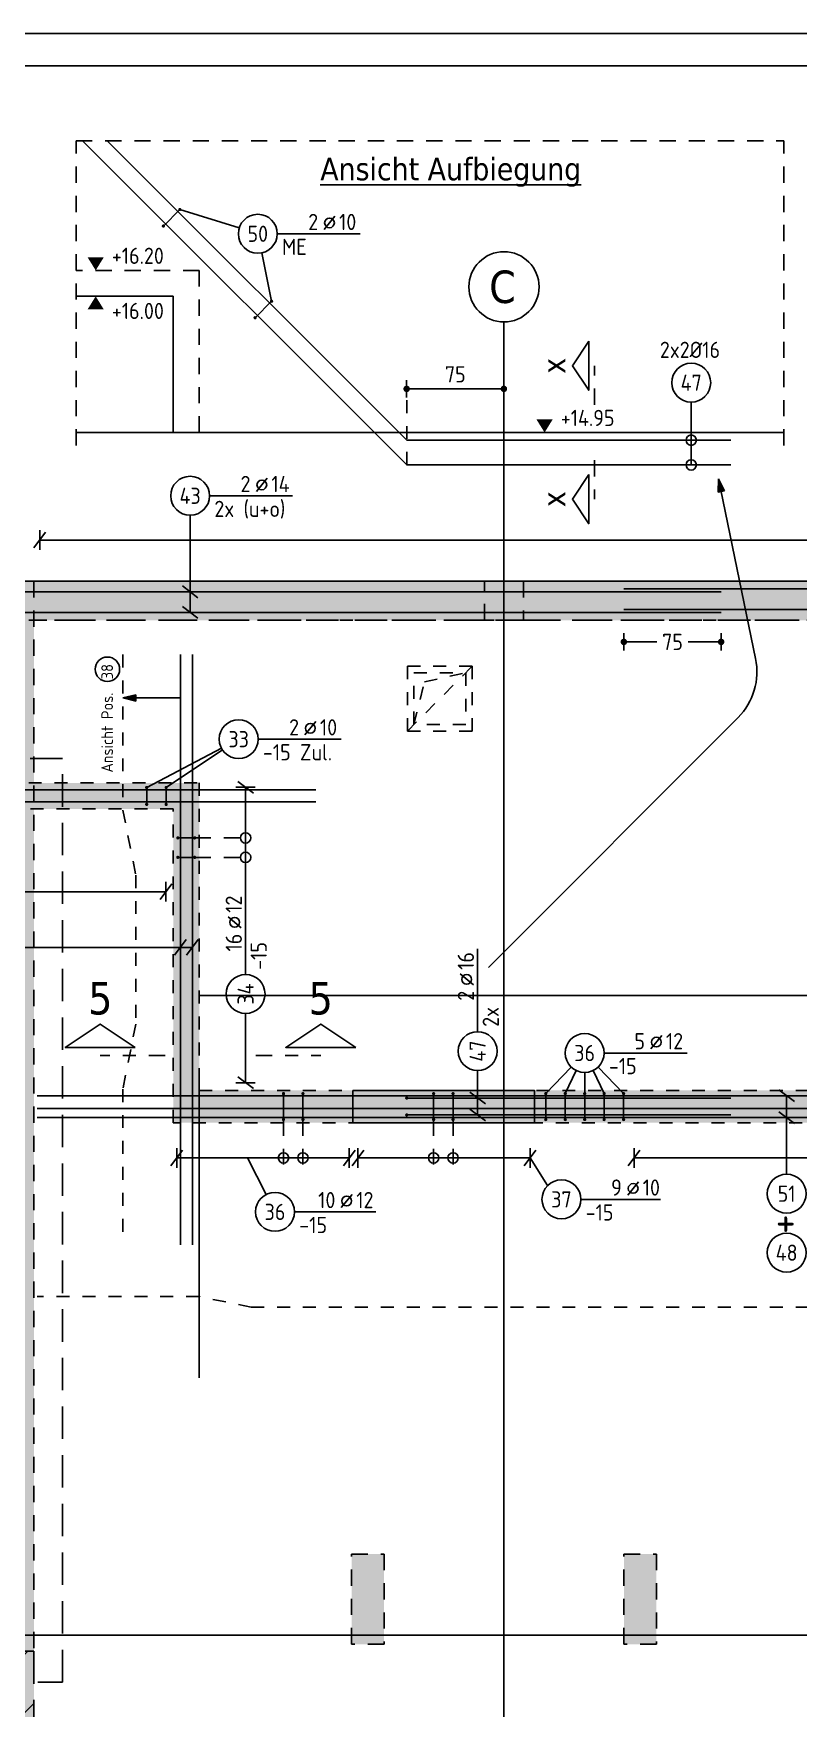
# Model space of a CAD drawing. Extents: x -177 to 93, y -12 to 49.
# Drawn here: x 10.93 to 16.83, y 29.14 to 42.05 of the extents above; entities that cross this region are included whole.
import ezdxf
from ezdxf.enums import TextEntityAlignment as Align

# ---------------------------------------------------------------- set-up
doc = ezdxf.new("R2010")
doc.units = 0
doc.header["$LTSCALE"] = 0.5
for name, pattern in [('AUSGEZOGEN', [1000.01, 1000, 0.01]), ('DASHDOTSMALL', [1.05, 0.5, -0.25, 0.05, -0.25]), ('DOT', [0.175, 0.05, -0.125]), ('HIDDEN', [0.375, 0.25, -0.125]), ('HIDDEN2', [0.187, 0.125, -0.062]), ('PUNKT', [0.175, 0.05, -0.125]), ('STRICHLINIE', [0.75, 0.5, -0.25]), ('STRICHPUNKT2', [0.55, 0.25, -0.125, 0.05, -0.125]), ('VERDECKT', [0.375, 0.25, -0.125])]:
    doc.linetypes.add(name, pattern=pattern)
for name, color, linetype in [('ACHSEN', 7, 'Continuous'), ('AFU', 7, 'Continuous'), ('BETON', 7, 'Continuous'), ('Brüstung DG', 7, 'Continuous'), ('DD', 7, 'Continuous'), ('DETAIL', 7, 'Continuous'), ('DG', 7, 'Continuous'), ('DRUEBER', 7, 'Continuous'), ('grau_hell', 7, 'Continuous'), ('grau_mittel', 7, 'Continuous'), ('HILFE', 7, 'Continuous'), ('koten', 7, 'Continuous'), ('MASSE', 7, 'Continuous'), ('RAHMEN', 7, 'Continuous'), ('RND', 7, 'Continuous'), ('SCHNITTE', 7, 'Continuous'), ('SFP_Achsen', 7, 'Continuous'), ('TEXT', 7, 'Continuous'), ('VERDECKT', 7, 'Continuous'), ('VERDECKT2', 7, 'Continuous')]:
    doc.layers.add(name, color=color, linetype=linetype)
doc.layers.add('NOPLOT', color=7, linetype='Continuous', plot=False)
doc.styles.add('helv', font='tahoma.ttf')
doc.styles.add('txt', font='isocp.shx')
doc.linetypes.add('AFU_50L', pattern='A,0.75,["/",Standard,S=0.2,R=0,X=-0.01,Y=-0.1],0.07,["/",Standard,S=0.2,R=0,X=-0.01,Y=-0.1],0.75', length=1.57)
doc.dimstyles.new('DOT_I', dxfattribs={"dimscale": 0.5, "dimtxt": 0.25, "dimasz": 0.25, "dimexe": 0.1, "dimexo": 0.3, "dimgap": 0.1, "dimtad": 1, "dimdec": 3, "dimzin": 3, "dimtxsty": 'txt', "dimblk": 'DOT', "dimblk1": 'DOT', "dimblk2": 'DOT', "dimsah": 1, "dimcen": 0.1, "dimse1": 1, "dimse2": 1, "dimazin": 0, "dimtfac": 1, "dimtdec": 4, "dimtix": 1, "dimtmove": 2, "dimatfit": 3, "dimfxl": 0, "dimtvp": 1, "dimtolj": 1, "dimtzin": 0, "dimarcsym": 0})
pattern_1 = [(0, (-74.13047, 77.732794), (0.025, 0.05), [0, -0.05])]

# ---------------------------------------------------------------- blocks, each defined once
blk = doc.blocks.new('DINA0')
at = {"layer": 'RAHMEN'}
blk.add_line((118.9, 84.1), (0, 84.1), dxfattribs=at)
at = {"layer": 'RAHMEN', "color": 5}
blk.add_line((118.4, 83.6), (2, 83.6), dxfattribs=at)
blk = doc.blocks.new('lei_gre')
at = {"layer": 'RND', "color": 7, "linetype": 'Continuous'}
for p, q in [((-0.09, -0.12), (0.09, 0.12)), ((0, 0.15), (0, -0.15))]:
    blk.add_line(p, q, dxfattribs=at)
blk = doc.blocks.new('RND_LEI')
at = {"layer": 'RND', "color": 7, "linetype": 'Continuous'}
blk.add_line((1.022, 0.066), (1.19, 0.27), dxfattribs=at)
for centre, radius in [((0, 0), 0.3), ((1.106, 0.168), 0.075)]:
    blk.add_circle(centre, radius, dxfattribs=at)
at = {"layer": 'RND', "color": 7, "linetype": 'Continuous', "style": 'txt'}
blk.add_attdef('ANZ', text='', height=0.25, dxfattribs=at).set_placement((0.931, 0.057), align=Align.RIGHT)
for tag, p in [('DUM', (1.253, 0.057)), ('ABSTD', (1.674, 0.057)), ('POSTXT', (0.374, -0.327))]:
    blk.add_attdef(tag, p, '', height=0.25, dxfattribs=at)
blk.add_attdef('POSL', text='', height=0.25, dxfattribs=at).set_placement((0, 0), align=Align.MIDDLE)
blk = doc.blocks.new('DOT')
at = {"layer": 'MASSE', "color": 7, "linetype": 'Continuous'}
for p, q in [((0, 0), (-1, 0)), ((0, 0.54), (0, -0.54))]:
    blk.add_line(p, q, dxfattribs=at)
at = {"layer": 'MASSE', "color": 7, "linetype": 'Continuous', "const_width": 0.2}
blk.add_lwpolyline([(-0.1, 0, 1), (0.1, 0, 1)], format="xyb", close=True, dxfattribs=at)
blk = doc.blocks.new('*D67')
at = {"layer": 'Defpoints', "color": 0, "linetype": 'AUSGEZOGEN', "transparency": 16777216}
for p in [(15.479, 37.359), (15.479, 37.359), (16.229, 37.359)]:
    blk.add_point(p, dxfattribs=at)
at = {"layer": 'MASSE', "color": 0, "linetype": 'AUSGEZOGEN', "lineweight": -2, "transparency": 16777216}
for p, q in [((15.604, 37.359), (15.733, 37.359)), ((16.104, 37.359), (15.976, 37.359))]:
    blk.add_line(p, q, dxfattribs=at)
at = {"layer": 'MASSE', "color": 0, "linetype": 'AUSGEZOGEN', "lineweight": -2, "transparency": 16777216, "xscale": 0.125, "yscale": 0.125, "zscale": 0.125, "rotation": 180}
blk.add_blockref('DOT', (15.479, 37.359), dxfattribs=at)
at = {"layer": 'MASSE', "color": 0, "linetype": 'AUSGEZOGEN', "lineweight": -2, "transparency": 16777216, "xscale": 0.125, "yscale": 0.125, "zscale": 0.125}
blk.add_blockref('DOT', (16.229, 37.359), dxfattribs=at)
at = {"layer": 'MASSE', "color": 0, "linetype": 'AUSGEZOGEN', "transparency": 16777216, "insert": (15.854, 37.359), "char_height": 0.125, "attachment_point": 5, "style": 'txt'}
blk.add_mtext('\\A1;75', dxfattribs=at)
blk = doc.blocks.new('Pfeillinie')
at = {"layer": 'TEXT', "linetype": 'Continuous'}
blk.add_hatch(color=7, dxfattribs=at).paths.add_polyline_path([(0, 0), (-0.8, 0.2), (-0.8, 0), (-0.8, -0.2)])
at = {"layer": 'TEXT', "color": 7, "linetype": 'Continuous'}
for p, q in [((-0.8, 0), (-0.8, 0.2)), ((-0.8, 0.2), (0, 0)), ((-0.8, 0), (-0.8, -0.2)), ((-0.8, -0.2), (0, 0))]:
    blk.add_line(p, q, dxfattribs=at)
blk = doc.blocks.new('okrd_o')
at = {"layer": 'koten', "color": 7, "linetype": 'Continuous'}
blk.add_solid([(-0.125, 0.202), (0.125, 0.202), (0, 0)], dxfattribs=at)
at = {"layer": 'koten', "style": 'txt'}
blk.add_attdef('OKRD', (0.25, 0.1), '', height=0.25, dxfattribs=at)
blk = doc.blocks.new('okrd_u')
at = {"layer": 'koten', "color": 7, "linetype": 'Continuous'}
blk.add_solid([(-0.125, -0.202), (0.125, -0.202), (0, 0)], dxfattribs=at)
at = {"layer": 'koten', "style": 'txt'}
blk.add_attdef('OKRD', (0.25, -0.35), '', height=0.25, dxfattribs=at)
blk = doc.blocks.new('RND_HIN')
at = {"layer": 'RND', "color": 7, "linetype": 'Continuous'}
blk.add_circle((0, 0), 0.3, dxfattribs=at)
at = {"layer": 'RND', "color": 7, "linetype": 'Continuous', "style": 'txt'}
blk.add_attdef('POSI', text='', height=0.25, dxfattribs=at).set_placement((0, 0), align=Align.MIDDLE)
blk = doc.blocks.new('*D81')
at = {"layer": 'Defpoints', "color": 0, "linetype": 'AUSGEZOGEN', "transparency": 16777216}
for p in [(13.804, 39.31), (13.804, 39.31), (14.554, 39.31)]:
    blk.add_point(p, dxfattribs=at)
at = {"layer": 'MASSE', "color": 0, "linetype": 'AUSGEZOGEN', "lineweight": -2, "transparency": 16777216}
blk.add_line((14.429, 39.31), (13.929, 39.31), dxfattribs=at)
at = {"layer": 'MASSE', "color": 0, "linetype": 'AUSGEZOGEN', "lineweight": -2, "transparency": 16777216, "xscale": 0.125, "yscale": 0.125, "zscale": 0.125, "rotation": 180}
blk.add_blockref('DOT', (13.804, 39.31), dxfattribs=at)
at = {"layer": 'MASSE', "color": 0, "linetype": 'AUSGEZOGEN', "lineweight": -2, "transparency": 16777216, "xscale": 0.125, "yscale": 0.125, "zscale": 0.125}
blk.add_blockref('DOT', (14.554, 39.31), dxfattribs=at)
at = {"layer": 'MASSE', "color": 0, "linetype": 'AUSGEZOGEN', "transparency": 16777216, "insert": (14.179, 39.422), "char_height": 0.125, "attachment_point": 5, "style": 'txt'}
blk.add_mtext('\\A1;75', dxfattribs=at)
blk = doc.blocks.new('SCHN-2')
at = {"layer": 'SCHNITTE', "color": 6, "linetype": 'Continuous'}
blk.add_lwpolyline([(0.378, 0.088), (0, 0.34), (-0.378, 0.088)], close=True, dxfattribs=at)
at = {"layer": 'SCHNITTE', "color": 1, "linetype": 'DASHDOTSMALL', "style": 'helv'}
blk.add_attdef('SCHN-2', text='', height=0.35, dxfattribs=at).set_placement((0, 0.45), align=Align.CENTER)
blk = doc.blocks.new('SCHN-1')
at = {"layer": 'SCHNITTE', "color": 5, "linetype": 'Continuous'}
blk.add_lwpolyline([(0.54, 0.125), (0, 0.485), (-0.54, 0.125)], close=True, dxfattribs=at)
at = {"layer": 'SCHNITTE', "color": 6, "linetype": 'Continuous', "style": 'helv'}
blk.add_attdef('SCHN-1', text='', height=0.5, dxfattribs=at).set_placement((0, 0.635), align=Align.CENTER)

msp = doc.modelspace()

# ---------------------------------------------------------------- hatches: boundary and pattern name
at = {"layer": 'Brüstung DG', "linetype": 'DOT'}
h = msp.add_hatch(dxfattribs=at)
h.set_pattern_fill('DOTS', color=102, scale=0.8, double=1)
h.set_pattern_definition(pattern_1)
h.paths.add_polyline_path([(43.1545, 22.3263), (43.4545, 22.3263), (43.4545, 37.8263), (4.5295, 37.8263), (4.5295, 36.8613), (4.6895, 36.8613), (4.6895, 37.5263), (43.1545, 37.5263)])
at = {"layer": 'DG', "linetype": 'AUSGEZOGEN'}
h = msp.add_hatch(dxfattribs=at)
h.set_pattern_fill('DOTS', scale=0.8, double=1)
h.set_pattern_definition([(0, (-61.920764, 77.732794), (0.025, 0.05), [0, -0.05])])
h.paths.add_polyline_path([(4.6895, 36.2713), (4.6895, 36.8613), (4.5295, 36.8613), (4.5295, 30.7513), (4.6895, 30.7513), (4.6895, 36.0713), (8.1795, 36.0713), (8.1795, 28.3263), (8.4295, 28.3263), (8.4295, 36.0713), (12.0045, 36.0713), (12.0045, 33.6513), (12.2045, 33.6513), (12.2045, 36.2713)])
h = msp.add_hatch(dxfattribs=at)
h.set_pattern_fill('DOTS', scale=0.8, double=1)
h.set_pattern_definition(pattern_1)
h.paths.add_polyline_path([(34.2295, 23.5763), (34.2295, 25.5513), (36.9295, 25.5513), (36.9295, 25.0863), (37.1795, 25.0863), (37.1795, 25.8013), (33.9795, 25.8013), (33.9795, 23.3263), (37.1795, 23.3263), (37.1795, 24.0363), (36.9295, 24.0363), (36.9295, 23.5763)], flags=17)
h.paths.add_polyline_path([(31.0795, 27.1963), (31.0795, 26.8963), (31.3795, 26.8963), (31.3795, 27.1963)], flags=17)
h.paths.add_polyline_path([(26.7795, 27.1963), (26.4795, 27.1963), (26.4795, 26.8963), (26.7795, 26.8963)], flags=17)
h.paths.add_polyline_path([(23.0295, 27.1963), (22.7295, 27.1963), (22.7295, 26.8963), (23.0295, 26.8963)], flags=17)
h.paths.add_polyline_path([(14.7895, 26.8963), (14.7895, 27.1963), (14.4895, 27.1963), (14.4895, 26.8963)], flags=17)
h.paths.add_polyline_path([(12.2045, 33.9013), (12.2045, 33.6513), (35.8545, 33.6513), (35.8545, 33.9013)])
h.paths.add_polyline_path([(39.4295, 22.3263), (39.6795, 22.3263), (39.6795, 33.9013), (39.4295, 33.9013)])
h.paths.add_polyline_path([(4.4795, 22.3263), (4.6895, 22.3263), (4.6895, 30.7513), (4.4795, 30.7513)])
at = {"layer": 'grau_hell', "linetype": 'AUSGEZOGEN'}
h = msp.add_hatch(dxfattribs=at)
h.set_pattern_fill('ANSI31', color=9, scale=0.1, style=0, double=1)
h.set_pattern_definition([(45, (-9e-14, 40.2461), (-0.2245064, 0.2245064), [])])
h.paths.add_polyline_path([(31.3545, 23.3263), (20.2295, 23.3263), (20.2295, 23.5763), (17.8645, 23.5763), (17.8645, 27.9513), (10.9295, 27.9513), (10.9295, 29.5763), (9.4645, 29.5763), (9.4645, 29.5763), (8.5795, 29.5763), (8.5795, 29.5763), (8.1795, 29.5763), (8.1795, 31.3613), (6.7295, 31.3613), (6.7295, 31.1563), (4.5295, 31.1563), (4.5295, 30.7513), (4.4795, 30.7513), (4.4795, 26.0213), (4.0245, 26.0213), (4.0245, 23.3713), (4.4795, 23.3713), (4.4795, 22.3263), (43.4545, 22.3263), (43.4545, 37.8263), (37.1794, 37.8263), (37.1795, 25.8013), (36.9295, 25.8012), (36.9294, 23.5763), (34.2295, 23.5763), (34.2295, 23.3263)])
at = {"layer": 'grau_mittel'}
h = msp.add_hatch(color=61, dxfattribs=at)
h.paths.add_polyline_path([(43.4545, 37.8263), (36.9295, 37.8263), (36.9295, 29.5763), (37.9945, 29.5763), (37.9945, 29.8263), (37.1795, 29.8263), (37.1795, 37.5263), (39.4295, 37.5263), (39.4295, 29.8263), (39.2795, 29.8263), (39.2795, 29.5763), (39.6795, 29.5763), (39.6795, 37.5263), (43.1545, 37.5263), (43.1545, 32.5113), (43.4545, 32.5113)])
h.paths.add_polyline_path([(43.4545, 32.5113), (43.1545, 32.5113), (43.1545, 30.6413), (43.4545, 30.6413)], flags=17)
h.paths.add_polyline_path([(43.4545, 30.6413), (43.1545, 30.6413), (43.1545, 29.5763), (43.4545, 29.5763)])
h.paths.add_polyline_path([(43.1545, 29.5763), (43.1545, 29.8263), (39.6795, 29.8263), (39.6795, 29.5763)])
h.paths.add_polyline_path([(39.2795, 29.5763), (39.2795, 29.8263), (38.3945, 29.8263), (38.3945, 29.5763)], flags=17)
h.paths.add_polyline_path([(38.3945, 29.8263), (38.1945, 29.8263), (38.1945, 29.5763), (38.3945, 29.5763)], flags=17)
h.paths.add_polyline_path([(43.4545, 29.5763), (43.1545, 29.5763), (43.1545, 23.6013), (43.4545, 23.6013)])
h.paths.add_polyline_path([(43.1545, 23.3013), (43.4545, 23.3013), (43.4545, 23.6013), (43.1545, 23.6013)])
h.paths.add_polyline_path([(4.7545, 25.7212), (4.6895, 25.7212), (4.4045, 25.7212), (4.4045, 23.6712), (4.6895, 23.6712), (4.7545, 23.6712)])
h.paths.add_polyline_path([(4.6895, 37.5263), (8.1795, 37.5263), (8.1795, 29.5763), (8.5795, 29.5763), (8.5795, 29.8263), (8.4295, 29.8263), (8.4295, 37.5263), (10.6795, 37.5263), (10.6795, 29.8263), (9.9145, 29.8263), (9.9145, 29.5763), (10.9295, 29.5763), (10.9295, 37.8263), (4.5295, 37.8263), (4.5295, 30.7513), (4.4795, 30.7513), (4.4795, 26.0212), (4.0245, 26.0212), (4.0245, 25.7212), (4.6895, 25.7212)])
h.paths.add_polyline_path([(4.7545, 29.8263), (4.7545, 29.5763), (8.1795, 29.5763), (8.1795, 29.8263)], flags=17)
h.paths.add_polyline_path([(8.5795, 29.8263), (8.5795, 29.5763), (9.4645, 29.5763), (9.4645, 29.8263)], flags=17)
h.paths.add_polyline_path([(9.4645, 29.8263), (9.4645, 29.5763), (9.7145, 29.5763), (9.7145, 29.8263)], flags=17)
h.paths.add_polyline_path([(10.9295, 29.5763), (10.6795, 29.5763), (10.6795, 27.9513), (10.9295, 27.9513)], flags=17)
h.paths.add_polyline_path([(8.1795, 27.9513), (8.1795, 23.3263), (8.5795, 23.3263), (8.5795, 23.5763), (8.4295, 23.5763), (8.4295, 27.7013), (14.5145, 27.7013), (14.5145, 27.3463), (14.7645, 27.3463), (14.7645, 27.7013), (15.8245, 27.7013), (15.8245, 27.9513)])
h.paths.add_polyline_path([(9.5895, 23.3263), (9.5895, 23.5763), (8.5795, 23.5763), (8.5795, 23.3263)], flags=17)
h.paths.add_polyline_path([(9.5895, 23.3263), (9.7895, 23.3263), (9.7895, 23.5763), (9.5895, 23.5763)])
h.paths.add_polyline_path([(9.9895, 23.5763), (9.9895, 23.3263), (12.9045, 23.3263), (12.9045, 23.5763)], flags=16)
h.paths.add_polyline_path([(13.1045, 23.5763), (13.1045, 23.3263), (13.3545, 23.3263), (13.3545, 23.5763)], flags=16)
h.paths.add_polyline_path([(13.3545, 23.5763), (13.3545, 23.3263), (14.3645, 23.3263), (14.3645, 23.5763)], flags=16)
h.paths.add_polyline_path([(14.5145, 23.5763), (14.3645, 23.5763), (14.3645, 23.3263), (14.9145, 23.3263), (14.9145, 23.5763), (14.7645, 23.5763), (14.7645, 26.2613), (16.1245, 26.2613), (16.1245, 26.5113), (14.7645, 26.5113), (14.7645, 27.1963), (14.5145, 27.1963)])
h.paths.add_polyline_path([(14.9145, 23.5763), (14.9145, 23.3263), (15.9245, 23.3263), (15.9245, 23.5763)], flags=16)
h.paths.add_polyline_path([(15.9245, 23.3263), (16.1745, 23.3263), (16.1745, 23.5763), (15.9245, 23.5763)])
h.paths.add_polyline_path([(16.5795, 27.7013), (16.5795, 27.9513), (16.2245, 27.9513), (16.2245, 27.7013)])
h.paths.add_polyline_path([(17.4645, 27.7013), (17.4645, 27.9513), (16.5795, 27.9513), (16.5795, 27.7013)])
h.paths.add_polyline_path([(18.7795, 27.7013), (18.7795, 23.5763), (16.3745, 23.5763), (16.3745, 23.3263), (20.5295, 23.3263), (20.5295, 23.5763), (19.0295, 23.5763), (19.0295, 27.7013), (19.9795, 27.7013), (19.9795, 26.9213), (21.3545, 26.9213), (21.3545, 27.1713), (20.2295, 27.1713), (20.2295, 27.9513), (17.4645, 27.9513), (17.4645, 27.7013)])
h.paths.add_polyline_path([(16.3245, 26.5113), (16.3245, 26.2613), (17.8645, 26.2613), (17.8645, 26.5113)])
h.paths.add_polyline_path([(20.7295, 23.5763), (20.7295, 23.3263), (29.9045, 23.3263), (29.9045, 23.5763)])
h.paths.add_polyline_path([(25.1045, 26.9213), (25.1045, 27.1713), (22.7545, 27.1713), (22.7545, 26.9213)])
h.paths.add_polyline_path([(28.6545, 26.9213), (28.6545, 27.1713), (26.5045, 27.1713), (26.5045, 26.9213)])
h.paths.add_polyline_path([(30.0545, 27.1713), (30.0545, 26.9213), (31.3545, 26.9213), (31.3545, 27.7013), (32.7345, 27.7013), (32.7345, 27.9513), (31.1045, 27.9513), (31.1045, 27.1713)])
h.paths.add_polyline_path([(31.3545, 25.3513), (31.1045, 25.3513), (31.1045, 23.5763), (30.1045, 23.5763), (30.1045, 23.3263), (31.5045, 23.3263), (31.5045, 23.5763), (31.3545, 23.5763)])
h.paths.add_polyline_path([(32.3895, 23.3263), (32.3895, 23.5763), (31.5045, 23.5763), (31.5045, 23.3263)])
h.paths.add_polyline_path([(32.3895, 23.5763), (32.3895, 23.3263), (33.0945, 23.3263), (33.0945, 23.5763)], flags=17)
h.paths.add_polyline_path([(33.6945, 23.5763), (33.6945, 23.3263), (37.1795, 23.3263), (37.1795, 24.0363), (36.9295, 24.0363), (36.9295, 23.5763), (34.2295, 23.5763), (34.2295, 25.5513), (36.9295, 25.5513), (36.9295, 25.0863), (37.1795, 25.0863), (37.1795, 25.3363), (37.0995, 25.3363), (37.0995, 25.4863), (37.1795, 25.4863), (37.1795, 25.951), (36.9295, 25.951), (36.9295, 25.8013), (32.3895, 25.8013), (32.3895, 25.5513), (33.9795, 25.5513), (33.9795, 23.5763)])
h.paths.add_polyline_path([(36.9295, 25.0863), (36.9295, 24.0363), (37.1795, 24.0363), (37.1795, 25.0863)], flags=17)
h.paths.add_polyline_path([(36.9295, 25.951), (37.1795, 25.951), (37.1795, 26.836), (36.9295, 26.836)])
h.paths.add_polyline_path([(37.1795, 27.1013), (36.9295, 27.1013), (36.9295, 26.836), (37.1795, 26.836)])
h.paths.add_polyline_path([(36.6295, 27.9513), (36.6295, 27.7013), (37.1795, 27.7013), (37.1795, 27.9513)])
h.paths.add_polyline_path([(36.0294, 27.7013), (36.0294, 27.9513), (33.3345, 27.9513), (33.3345, 27.7013)])
h.paths.add_polyline_path([(32.3895, 25.5513), (32.3895, 25.8013), (31.5045, 25.8013), (31.5045, 25.5513)])
h.paths.add_polyline_path([(31.5045, 25.5513), (31.5045, 25.8013), (31.3545, 25.8013), (31.3545, 26.7213), (31.1045, 26.7213), (31.1045, 25.5513)])
h.paths.add_polyline_path([(37.1795, 29.5763), (36.9295, 29.5763), (36.9295, 28.5013), (37.1795, 28.5013)])
h.paths.add_polyline_path([(34.2295, 29.6313), (34.4795, 29.6313), (34.4795, 30.3263), (34.2295, 30.3263)])
h.paths.add_polyline_path([(32.3795, 30.3263), (32.1295, 30.3263), (32.1295, 29.6313), (32.3795, 29.6313)])
h.paths.add_polyline_path([(30.4795, 30.2263), (30.4795, 29.6313), (30.7295, 29.6313), (30.7295, 30.4763), (29.7045, 30.4763), (29.7045, 32.1213), (29.4045, 32.1213), (29.4045, 30.4763), (28.3795, 30.4763), (28.3795, 29.6313), (28.6295, 29.6313), (28.6295, 30.2263)])
h.paths.add_polyline_path([(29.4045, 32.3213), (29.7045, 32.3213), (29.7045, 35.4713), (29.4045, 35.4713)])
h.paths.add_polyline_path([(29.7045, 36.3663), (29.4045, 36.3663), (29.4045, 35.6713), (29.7045, 35.6713)])
h.paths.add_polyline_path([(29.7045, 36.3663), (29.7045, 36.3763), (29.4045, 36.3763), (29.4045, 36.3663)])
h.paths.add_polyline_path([(29.7045, 37.1763), (29.7045, 37.3763), (29.4045, 37.3763), (29.4045, 37.1763)])
h.paths.add_polyline_path([(29.4045, 37.3763), (29.7045, 37.3763), (29.7045, 37.8263), (29.4045, 37.8263)])
h.paths.add_polyline_path([(29.7045, 37.8263), (29.7045, 37.5263), (36.9295, 37.5263), (36.9295, 37.8263)])
h.paths.add_polyline_path([(22.2045, 37.8263), (22.2045, 37.5263), (29.4045, 37.5263), (29.4045, 37.8263)])
h.paths.add_polyline_path([(21.9045, 37.8263), (21.9045, 37.5263), (22.2045, 37.5263), (22.2045, 37.8263)])
h.paths.add_polyline_path([(14.7045, 37.8263), (14.7045, 37.5263), (21.9045, 37.5263), (21.9045, 37.8263)])
h.paths.add_polyline_path([(14.7045, 37.8263), (14.4045, 37.8263), (14.4045, 37.5263), (14.7045, 37.5263)])
h.paths.add_polyline_path([(10.9295, 37.8263), (10.9295, 37.5263), (14.4045, 37.5263), (14.4045, 37.8263)])
h.paths.add_polyline_path([(13.6295, 30.3263), (13.3795, 30.3263), (13.3795, 29.6313), (13.6295, 29.6313)])
h.paths.add_polyline_path([(15.7295, 30.3263), (15.4795, 30.3263), (15.4795, 29.6313), (15.7295, 29.6313)])
h.paths.add_polyline_path([(17.3795, 30.3263), (17.1295, 30.3263), (17.1295, 29.6313), (17.3795, 29.6313)])
h.paths.add_polyline_path([(19.4795, 30.3263), (19.2295, 30.3263), (19.2295, 29.6313), (19.4795, 29.6313)])
h.paths.add_polyline_path([(20.8795, 29.6313), (21.1295, 29.6313), (21.1295, 30.3263), (20.8795, 30.3263)])
h.paths.add_polyline_path([(22.9795, 29.6313), (23.2295, 29.6313), (23.2295, 30.3263), (22.9795, 30.3263)])
h.paths.add_polyline_path([(24.8795, 30.3263), (24.6295, 30.3263), (24.6295, 29.6313), (24.8795, 29.6313)])
h.paths.add_polyline_path([(26.7295, 29.6313), (26.9795, 29.6313), (26.9795, 30.3263), (26.7295, 30.3263)])
h.paths.add_polyline_path([(43.1545, 22.3263), (43.4545, 22.3263), (43.4545, 23.3013), (43.1545, 23.3013)])
h.paths.add_polyline_path([(4.4795, 22.3263), (4.6895, 22.3263), (4.6895, 23.6712), (4.0245, 23.6712), (4.0245, 23.3712), (4.4795, 23.3712)])

# ---------------------------------------------------------------- linework, layer by layer
at = {"layer": 'ACHSEN', "color": 140, "linetype": 'AUSGEZOGEN'}
for p, q in [((14.5545, 39.8263), (14.5545, 22.3263)), ((43.4545, 37.8263), (2.2545, 37.8263)), ((43.4545, 29.7013), (2.2545, 29.7013))]:
    msp.add_line(p, q, dxfattribs=at)
at = {"layer": 'AFU', "color": 8, "linetype": 'AFU_50L'}
msp.add_line((12.0045, 38.9735), (16.7123, 38.9735), dxfattribs=at)
at = {"layer": 'BETON', "color": 6, "linetype": 'AUSGEZOGEN'}
for p, q in [((12.0045, 40.0235), (11.2545, 40.0235)), ((12.0045, 38.9735), (12.0045, 40.0235)), ((11.2545, 38.9735), (12.0045, 38.9735)), ((4.4545, 37.8263), (43.4545, 37.8263))]:
    msp.add_line(p, q, dxfattribs=at)
at = {"layer": 'Brüstung DG', "color": 102, "linetype": 'PUNKT', "lineweight": -2}
for points in [[(43.4545, 22.3263), (43.4545, 37.8263), (4.5295, 37.8263), (4.5295, 36.8613), (4.5295, 36.8613), (4.5295, 36.8613), (4.6895, 36.8613)], [(4.6895, 36.8613), (4.6895, 36.8613), (4.6895, 36.8613), (4.6895, 37.5263), (43.1545, 37.5263), (43.1545, 22.3263)]]:
    msp.add_lwpolyline(points, dxfattribs=at)
at = {"layer": 'DD', "color": 7, "linetype": 'HIDDEN2'}
for p, q in [((13.9411, 37.051), (14.2595, 37.1213)), ((13.8595, 36.7213), (13.9411, 37.051))]:
    msp.add_line(p, q, dxfattribs=at)
msp.add_lwpolyline([(13.8595, 37.1213), (14.2595, 37.1213), (14.2595, 36.7213), (13.8595, 36.7213)], close=True, dxfattribs=at)
at = {"layer": 'DETAIL', "color": 102, "linetype": 'STRICHLINIE'}
msp.add_lwpolyline([(11.1507, 36.461), (7.9607, 36.461), (7.9607, 29.3385), (11.1507, 29.3385), (11.1507, 36.461)], dxfattribs=at)
at = {"layer": 'DG', "color": 7, "linetype": 'PUNKT', "lineweight": -2}
for p, q in [((4.6895, 36.2713), (12.2045, 36.2713)), ((12.2045, 36.2713), (12.2045, 33.9013)), ((12.0045, 36.0713), (8.4295, 36.0713)), ((12.0045, 33.6513), (12.0045, 36.0713)), ((12.2045, 33.9013), (35.6545, 33.9013)), ((35.8545, 33.6513), (12.0045, 33.6513))]:
    msp.add_line(p, q, dxfattribs=at)
at = {"layer": 'DRUEBER', "color": 7, "linetype": 'PUNKT'}
msp.add_line((13.8095, 36.6713), (14.3095, 37.1713), dxfattribs=at)
msp.add_lwpolyline([(14.3095, 37.1713), (13.8095, 37.1713), (13.8095, 36.6713), (14.3095, 36.6713)], close=True, dxfattribs=at)
at = {"layer": 'HILFE', "color": 102, "linetype": 'HIDDEN'}
for p, q in [((11.2545, 38.8735), (11.2545, 41.2235)), ((11.2545, 41.2235), (16.7123, 41.2235)), ((16.7123, 38.8735), (16.7123, 41.2235))]:
    msp.add_line(p, q, dxfattribs=at)
at = {"layer": 'HILFE', "color": 102, "linetype": 'DOT'}
msp.add_line((13.8045, 38.7235), (13.8045, 39.3099), dxfattribs=at)
at = {"layer": 'HILFE', "color": 102, "linetype": 'AUSGEZOGEN'}
msp.add_circle((11.4967, 37.1484), 0.0941, dxfattribs=at)
at = {"layer": 'NOPLOT', "color": 191, "linetype": 'AUSGEZOGEN'}
for p, q in [((12.2045, 34.6327), (35.6545, 34.6327)), ((12.2045, 34.0221), (12.2045, 31.6846))]:
    msp.add_line(p, q, dxfattribs=at)
at = {"layer": 'NOPLOT', "color": 191, "linetype": 'Continuous'}
msp.add_lwpolyline([(13.3895, 33.9013), (14.7895, 33.9013), (14.7895, 33.6513), (13.3895, 33.6513)], close=True, dxfattribs=at)
at = {"layer": 'RND', "color": 102, "linetype": 'AUSGEZOGEN'}
for p, q in [((12.5129, 40.5504), (12.0553, 40.6928)), ((12.6861, 40.3588), (12.7624, 39.9857)), ((15.9983, 39.2078), (15.9983, 38.7235)), ((12.1343, 38.3357), (12.1343, 37.5868)), ((12.3758, 36.5394), (11.7993, 36.2363)), ((12.3838, 36.526), (11.9493, 36.2363)), ((12.152, 35.0036), (10.5727, 35.0036)), ((14.3514, 34.0538), (14.3514, 33.7115)), ((15.0729, 34.081), (14.8768, 33.8763)), ((15.1119, 34.054), (15.0268, 33.8763)), ((15.1767, 34.0393), (15.1768, 33.8763)), ((15.2415, 34.0541), (15.3268, 33.8763)), ((15.2805, 34.0811), (15.4768, 33.8763)), ((16.734, 33.2544), (16.734, 33.8602))]:
    msp.add_line(p, q, dxfattribs=at)
at = {"layer": 'RND', "color": 7, "linetype": 'AUSGEZOGEN'}
for p, q in [((12.8061, 40.5058), (13.4461, 40.5058)), ((12.2843, 38.4857), (12.9243, 38.4857)), ((10.9749, 38.1444), (22.9852, 38.1444)), ((12.6586, 36.6092), (13.2986, 36.6092)), ((12.562, 36.2382), (12.562, 34.7939)), ((5.5193, 35.433), (11.948, 35.433)), ((14.3514, 34.3538), (14.3514, 34.9938)), ((12.562, 34.4939), (12.562, 33.96)), ((15.3266, 34.1893), (15.9666, 34.1893)), ((13.3612, 33.3801), (12.031, 33.3801)), ((12.7209, 33.0981), (12.577, 33.3801)), ((14.7556, 33.3801), (13.4285, 33.3801)), ((14.8912, 33.1668), (14.7556, 33.3801)), ((15.558, 33.3801), (22.4912, 33.3801)), ((12.939, 32.9644), (13.5667, 32.9644)), ((15.1475, 33.061), (15.7603, 33.061))]:
    msp.add_line(p, q, dxfattribs=at)
at = {"layer": 'RND', "color": 102, "linetype": 'VERDECKT'}
for p, q in [((12.1695, 35.8479), (12.612, 35.8479)), ((12.1695, 35.6979), (12.612, 35.6979)), ((12.8542, 33.6763), (12.8542, 33.3301)), ((13.0042, 33.6763), (13.0042, 33.3301)), ((14.0118, 33.6763), (14.0118, 33.3301)), ((14.1618, 33.6763), (14.1618, 33.3301))]:
    msp.add_line(p, q, dxfattribs=at)
at = {"layer": 'RND', "color": 1, "linetype": 'AUSGEZOGEN'}
for points in [[(16.3045, 38.7235), (13.8045, 38.7235), (11.3045, 41.2235)], [(16.3045, 38.9145), (13.8045, 38.9145), (11.4955, 41.2235)], [(11.928, 40.5655), (12.0553, 40.6928)], [(12.6351, 39.8584), (12.7624, 39.9857)], [(4.5795, 37.7451), (16.2295, 37.7451)], [(15.4795, 37.7673), (27.1295, 37.7673)], [(4.5795, 37.5868), (16.2295, 37.5868)], [(15.4795, 37.6091), (27.1295, 37.6091)], [(12.0589, 32.7113), (12.0589, 37.2613)], [(12.152, 32.7113), (12.152, 37.2613)], [(4.7545, 36.2184), (13.1045, 36.2184)], [(11.7993, 36.1063), (11.7993, 36.2363)], [(11.9493, 36.1063), (11.9493, 36.2363)], [(4.7545, 36.1247), (13.1045, 36.1247)], [(12.0395, 35.8479), (12.1695, 35.8479)], [(12.0395, 35.6979), (12.1695, 35.6979)], [(10.9545, 33.8602), (23.9045, 33.8602)], [(12.8542, 33.8763), (12.8542, 33.6763)], [(13.0042, 33.8763), (13.0042, 33.6763)], [(16.3045, 33.8421), (13.8045, 33.8421)], [(14.0118, 33.8763), (14.0118, 33.6763)], [(14.1618, 33.8763), (14.1618, 33.6763)], [(14.8768, 33.8763), (14.8768, 33.6763)], [(15.0268, 33.8763), (15.0268, 33.6763)], [(15.1768, 33.8763), (15.1768, 33.6763)], [(15.3268, 33.8763), (15.3268, 33.6763)], [(15.4768, 33.8763), (15.4768, 33.6763)], [(10.9545, 33.7603), (20.6545, 33.7603)], [(16.3045, 33.7115), (13.8045, 33.7115)], [(10.9545, 33.6918), (23.9045, 33.6918)]]:
    msp.add_lwpolyline(points, dxfattribs=at)
at = {"layer": 'RND', "color": 7, "linetype": 'AUSGEZOGEN', "const_width": 0.0125}
for points in [[(12.0553, 40.6866, -1), (12.0553, 40.6991, -1)], [(11.928, 40.5593, -1), (11.928, 40.5718, -1)], [(12.7624, 39.9795, -1), (12.7624, 39.992, -1)], [(12.6351, 39.8522, -1), (12.6351, 39.8647, -1)], [(11.8055, 36.2363, -1), (11.793, 36.2363, -1)], [(11.9555, 36.2363, -1), (11.943, 36.2363, -1)], [(11.8055, 36.1063, -1), (11.793, 36.1063, -1)], [(11.9555, 36.1063, -1), (11.943, 36.1063, -1)], [(12.0395, 35.8416, -1), (12.0395, 35.8541, -1)], [(12.1695, 35.8416, -1), (12.1695, 35.8541, -1)], [(12.0395, 35.6916, -1), (12.0395, 35.7041, -1)], [(12.1695, 35.6916, -1), (12.1695, 35.7041, -1)], [(12.8542, 33.87, -1), (12.8542, 33.8825, -1)], [(13.0042, 33.87, -1), (13.0042, 33.8825, -1)], [(13.8045, 33.8358, -1), (13.8045, 33.8483, -1)], [(14.0118, 33.87, -1), (14.0118, 33.8825, -1)], [(14.1618, 33.87, -1), (14.1618, 33.8825, -1)], [(14.8768, 33.87, -1), (14.8768, 33.8825, -1)], [(15.0268, 33.87, -1), (15.0268, 33.8825, -1)], [(15.1768, 33.87, -1), (15.1768, 33.8825, -1)], [(15.3268, 33.87, -1), (15.3268, 33.8825, -1)], [(15.4768, 33.87, -1), (15.4768, 33.8825, -1)], [(13.8045, 33.7052, -1), (13.8045, 33.7177, -1)], [(12.8542, 33.67, -1), (12.8542, 33.6825, -1)], [(13.0042, 33.67, -1), (13.0042, 33.6825, -1)], [(14.0118, 33.67, -1), (14.0118, 33.6825, -1)], [(14.1618, 33.67, -1), (14.1618, 33.6825, -1)], [(14.8768, 33.67, -1), (14.8768, 33.6825, -1)], [(15.0268, 33.67, -1), (15.0268, 33.6825, -1)], [(15.1768, 33.67, -1), (15.1768, 33.6825, -1)], [(15.3268, 33.67, -1), (15.3268, 33.6825, -1)], [(15.4768, 33.67, -1), (15.4768, 33.6825, -1)]]:
    msp.add_lwpolyline(points, format="xyb", close=True, dxfattribs=at)
at = {"layer": 'RND', "color": 102, "linetype": 'AUSGEZOGEN'}
msp.add_lwpolyline([(16.2096, 38.6155), (16.4949, 37.2299, -0.2519286), (16.3591, 36.776), (14.4358, 34.8479)], format="xyb", dxfattribs=at)
at = {"layer": 'RND', "color": 1, "linetype": 'HIDDEN2'}
for points in [[(11.6156, 37.2613), (11.6156, 36.0613), (11.7156, 35.5613), (11.7156, 34.4113), (11.6156, 33.9113), (11.6156, 32.7113)], [(23.9045, 32.2307), (12.6045, 32.2307), (12.2045, 32.3107), (10.9545, 32.3107)]]:
    msp.add_lwpolyline(points, dxfattribs=at)
at = {"layer": 'RND', "color": 102, "linetype": 'AUSGEZOGEN'}
msp.add_lwpolyline([(11.6156, 36.9269), (12.0589, 36.9269)], dxfattribs=at)
at = {"layer": 'RND', "color": 7, "linetype": 'AUSGEZOGEN'}
for centre in [(15.9983, 38.9145), (15.9983, 38.7235), (12.562, 35.8479), (12.562, 35.6979), (12.8542, 33.3801), (13.0042, 33.3801), (14.0118, 33.3801), (14.1618, 33.3801)]:
    msp.add_circle(centre, 0.04, dxfattribs=at)
at = {"layer": 'SCHNITTE', "color": 6, "linetype": 'STRICHPUNKT2'}
for p, q in [((15.2523, 39.1879), (15.2523, 39.4879)), ((15.2523, 38.7595), (15.2523, 38.4595))]:
    msp.add_line(p, q, dxfattribs=at)
at = {"layer": 'SCHNITTE', "color": 5, "linetype": 'STRICHPUNKT2'}
for p, q in [((11.9414, 34.1694), (11.4414, 34.1694)), ((12.6414, 34.1694), (13.1414, 34.1694))]:
    msp.add_line(p, q, dxfattribs=at)
at = {"layer": 'SFP_Achsen', "color": 7, "linetype": 'AUSGEZOGEN'}
msp.add_circle((14.5545, 40.0967), 0.2705, dxfattribs=at)
at = {"layer": 'VERDECKT', "color": 7, "linetype": 'VERDECKT'}
for p, q in [((12.2045, 40.2235), (11.2545, 40.2235)), ((12.2045, 38.9735), (12.2045, 40.2235))]:
    msp.add_line(p, q, dxfattribs=at)
at = {"layer": 'VERDECKT', "color": 7, "linetype": 'VERDECKT', "lineweight": -2}
for p, q in [((4.5295, 37.8263), (10.9295, 37.8263)), ((10.9295, 37.8263), (10.9295, 29.5763)), ((10.9295, 29.5763), (9.9145, 29.5763))]:
    msp.add_line(p, q, dxfattribs=at)
for points in [[(14.4045, 37.8263), (14.7045, 37.8263), (14.7045, 37.5263), (14.4045, 37.5263)], [(13.6295, 29.6313), (13.3795, 29.6313), (13.3795, 30.3263), (13.6295, 30.3263)], [(15.7295, 29.6313), (15.4795, 29.6313), (15.4795, 30.3263), (15.7295, 30.3263)]]:
    msp.add_lwpolyline(points, close=True, dxfattribs=at)
at = {"layer": 'VERDECKT2', "color": 7, "linetype": 'STRICHLINIE'}
for p, q in [((10.9295, 37.8263), (14.4045, 37.8263)), ((21.9045, 37.8263), (14.7045, 37.8263)), ((14.4045, 37.5263), (10.9295, 37.5263)), ((14.7045, 37.5263), (21.9045, 37.5263)), ((10.9295, 29.5763), (10.9295, 27.9513))]:
    msp.add_line(p, q, dxfattribs=at)

# ---------------------------------------------------------------- block references
at = {"xscale": 0.5, "yscale": 0.5, "zscale": 0.5}
msp.add_blockref('DINA0', (0, 0), dxfattribs=at)
at = {"layer": 'koten', "color": 7, "linetype": 'AUSGEZOGEN', "xscale": 0.5, "yscale": 0.5, "zscale": 0.5}
for name, p, values in [('okrd_o', (11.4061, 40.2235), {'OKRD': '+16.20'}), ('okrd_u', (11.4061, 40.0235), {'OKRD': '+16.00'}), ('okrd_o', (14.8675, 38.9735), {'OKRD': '+14.95'})]:
    msp.add_blockref(name, p, dxfattribs=at).add_auto_attribs(values)
at = {"layer": 'RND', "color": 7, "linetype": 'AUSGEZOGEN', "xscale": 0.5, "yscale": 0.5, "zscale": 0.5}
for name, p, values in [('RND_LEI', (12.6561, 40.5058), {'POSL': '50', 'DUM': '10', 'ANZ': '2', 'POSTXT': 'ME'}), ('RND_HIN', (15.9983, 39.3578), {'POSI': '47'}), ('RND_LEI', (12.1343, 38.4857), {'POSL': '43', 'DUM': '14', 'ANZ': '2', 'POSTXT': '2x (u+o)'}), ('RND_LEI', (12.5086, 36.6092), {'POSL': '33', 'DUM': '10', 'ANZ': '2', 'POSTXT': '-15 Zul.'}), ('RND_LEI', (15.1766, 34.1893), {'POSL': '36', 'DUM': '12', 'ANZ': '5', 'POSTXT': '-15'}), ('RND_LEI', (14.9975, 33.061), {'POSL': '37', 'DUM': '10', 'ANZ': '9', 'POSTXT': '-15'}), ('RND_LEI', (16.734, 33.1044), {'POSL': '51', 'DUM': '20', 'ANZ': '2', 'POSTXT': 'unten'}), ('RND_LEI', (12.789, 32.9644), {'POSL': '36', 'DUM': '12', 'ANZ': '10', 'POSTXT': '-15'}), ('RND_LEI', (16.734, 32.65), {'POSL': '48', 'DUM': '20', 'ANZ': '2', 'POSTXT': 'oben'})]:
    msp.add_blockref(name, p, dxfattribs=at).add_auto_attribs(values)
at = {"layer": 'RND', "color": 102, "linetype": 'AUSGEZOGEN', "xscale": 0.125, "yscale": 0.125, "zscale": 0.125, "rotation": 102.5178857111659}
msp.add_blockref('Pfeillinie', (16.2096, 38.6155), dxfattribs=at)
at = {"layer": 'RND', "color": 7, "linetype": 'AUSGEZOGEN', "xscale": 0.5, "yscale": 0.5, "zscale": 0.5}
for p in [(10.9749, 38.1444), (11.948, 35.433), (12.152, 35.0036), (15.558, 33.3801)]:
    msp.add_blockref('lei_gre', p, dxfattribs=at)
for p, rotation in [((12.1343, 37.7451), 90), ((12.1343, 37.5868), 90), ((12.562, 36.2382), 270), ((12.0589, 35.0036), 180), ((12.562, 33.96), 270), ((14.3514, 33.8421), 90), ((16.734, 33.8602), 90), ((14.3514, 33.7115), 90), ((16.734, 33.6918), 90), ((12.031, 33.3801), 180), ((13.3612, 33.3801), 180), ((13.4285, 33.3801), 180), ((14.7556, 33.3801), 180)]:
    msp.add_blockref('lei_gre', p, dxfattribs=dict(at, rotation=rotation))
at = {"layer": 'RND', "color": 102, "linetype": 'AUSGEZOGEN', "xscale": -0.125, "yscale": 0.125, "zscale": 0.125}
msp.add_blockref('Pfeillinie', (11.6156, 36.9269), dxfattribs=at)
at = {"layer": 'RND', "color": 7, "linetype": 'AUSGEZOGEN', "xscale": 0.5, "yscale": 0.5, "zscale": 0.5, "rotation": 90}
for p, values in [((12.562, 34.6439), {'POSL': '34', 'DUM': '12', 'ANZ': '16', 'POSTXT': '-15'}), ((14.3514, 34.2038), {'POSL': '47', 'DUM': '16', 'ANZ': '2', 'POSTXT': '2x'})]:
    msp.add_blockref('RND_LEI', p, dxfattribs=at).add_auto_attribs(values)
at = {"layer": 'SCHNITTE', "color": 6, "linetype": 'STRICHPUNKT2'}
ref = msp.add_blockref('SCHN-2', (15.2523, 39.4879), dxfattribs=dict(at, xscale=0.5, yscale=0.5, zscale=0.5, rotation=89.99999999999999))
ref.add_attrib('SCHN-2', 'x', dxfattribs={"color": 1, "linetype": 'DASHDOTSMALL', "height": 0.175, "rotation": 90, "style": 'helv'}).set_placement((15.027, 39.4879), align=Align.CENTER)
ref = msp.add_blockref('SCHN-2', (15.2523, 38.4595), dxfattribs=dict(at, xscale=0.5, yscale=0.5, zscale=0.5, rotation=89.99999999999999))
ref.add_attrib('SCHN-2', 'x', dxfattribs={"color": 1, "linetype": 'DASHDOTSMALL', "height": 0.175, "rotation": 90, "style": 'helv'}).set_placement((15.027, 38.4595), align=Align.CENTER)
at = {"layer": 'SCHNITTE', "color": 5, "linetype": 'STRICHPUNKT2', "xscale": 0.5, "yscale": 0.5, "zscale": 0.5}
for p in [(11.4414, 34.1694), (13.1414, 34.1694)]:
    msp.add_blockref('SCHN-1', p, dxfattribs=at).add_auto_attribs({'SCHN-1': '5'})

# ---------------------------------------------------------------- texts
at = {"layer": 'SFP_Achsen', "color": 6, "linetype": 'AUSGEZOGEN', "style": 'helv'}
msp.add_text('C', height=0.25, dxfattribs=at).set_placement((14.4404, 39.9723))
at = {"layer": 'TEXT', "color": 1, "linetype": 'AUSGEZOGEN', "style": 'helv'}
msp.add_text('%%UAnsicht Aufbiegung', height=0.175, dxfattribs=at).set_placement((13.1381, 40.9181))
at = {"layer": 'TEXT', "color": 7, "linetype": 'AUSGEZOGEN', "style": 'txt'}
msp.add_text('2x2%%C16', height=0.125, dxfattribs=at).set_placement((15.7565, 39.5485))
at = {"layer": 'TEXT', "color": 102, "linetype": 'DOT', "style": 'txt'}
msp.add_text('Ansicht Pos.  38', height=0.09, rotation=90, dxfattribs=at).set_placement((11.5397, 36.3516))
at = {"layer": 'TEXT', "color": 6, "linetype": 'AUSGEZOGEN', "style": 'txt'}
msp.add_text('+', height=0.25, rotation=90, dxfattribs=at).set_placement((16.8257, 32.7931))

# ---------------------------------------------------------------- dimensions: what is measured, and where the dimension line sits
at = {"layer": 'MASSE', "color": 7, "linetype": 'AUSGEZOGEN'}
dim = msp.add_linear_dim(base=(13.8045, 39.3099), p1=(14.5545, 39.3099), p2=(13.8045, 39.3099), dimstyle='DOT_I', override={"dimdec": 0, "dimlfac": 100}, dxfattribs=at)
dim.commit()
dim.dimension.update_dxf_attribs({"geometry": '*D81', "text_midpoint": (14.1795, 39.4224)})
dim = msp.add_linear_dim(base=(15.4795, 37.3594), p1=(16.2295, 37.3594), p2=(15.4795, 37.3594), dimstyle='DOT_I', override={"dimdec": 0, "dimlfac": 100}, dxfattribs=at)
dim.commit()
dim.dimension.update_dxf_attribs({"geometry": '*D67', "text_midpoint": (15.8545, 37.3594), "dimtype": 160})

doc.saveas('drawing.dxf')
